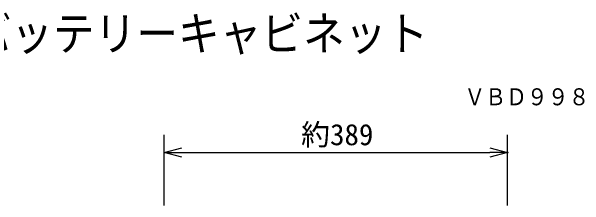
# Model space of a CAD drawing. Units: millimetres, scale not verified. Extents: x -63 to 63, y -57 to 57.
# Drawn here: x -2.4 to 62.5, y 35.4 to 57.3 of the extents above; entities that cross this region are included whole.
import ezdxf
from ezdxf.enums import TextEntityAlignment as Align

# ---------------------------------------------------------------- set-up
doc = ezdxf.new("R2010")
doc.units = ezdxf.units.MM
doc.header["$LTSCALE"] = 0.190236
doc.header["$PDMODE"] = 32
doc.header["$PDSIZE"] = 0.0951
for name, color, linetype in [('0-0_MOJI1', 2, 'Continuous'), ('0-1_TOUROKU', 1, 'Continuous'), ('0-3_WAKU', 3, 'Continuous'), ('0-4_Defpoints', 7, 'Continuous')]:
    doc.layers.add(name, color=color, linetype=linetype)
doc.styles.add('ＭＳ ゴシック', font='')
doc.styles.get('ＭＳ ゴシック').set_extended_font_data('MS Gothic')

# ---------------------------------------------------------------- blocks, each defined once
blk = doc.blocks.new('_OPEN30')
at = {"layer": '0-4_Defpoints'}
blk.add_line((0, 0), (-1, 0), dxfattribs=at)
blk.add_lwpolyline([(-1, 0.26795), (0, 0), (-1, -0.26795)], dxfattribs=at)

msp = doc.modelspace()

# ---------------------------------------------------------------- linework, layer by layer
at = {"layer": '0-3_WAKU'}
for p, q in [((14.9094, 35.3533), (14.9094, 43.3533)), ((53.8095, 35.3533), (53.8095, 43.3533)), ((16.9094, 41.3533), (51.8095, 41.3533))]:
    msp.add_line(p, q, dxfattribs=at)
at = {"layer": '0-4_Defpoints'}
msp.add_point((53.8095, 41.3533), dxfattribs=at)

# ---------------------------------------------------------------- block references
at = {"layer": '0-3_WAKU', "xscale": 2, "yscale": 2, "rotation": 180}
msp.add_blockref('_OPEN30', (14.9094, 41.3533), dxfattribs=at)
at = {"layer": '0-3_WAKU', "xscale": 2, "yscale": 2}
msp.add_blockref('_OPEN30', (53.8095, 41.3533), dxfattribs=at)

# ---------------------------------------------------------------- texts
at = {"layer": '0-0_MOJI1', "style": 'ＭＳ ゴシック', "width": 0.9}
msp.add_text('大型機種増設バッテリーキャビネット', height=3.848, dxfattribs=at).set_placement((-35.5001, 51.7599), align=Align.BOTTOM_LEFT)
at = {"layer": '0-1_TOUROKU', "style": 'ＭＳ ゴシック', "width": 0.9}
msp.add_text('ＶＢＤ９９８', height=1.925, dxfattribs=at).set_placement((48.9, 46.13), align=Align.BOTTOM_LEFT)
at = {"layer": '0-3_WAKU', "style": 'ＭＳ ゴシック'}
msp.add_text('約389', height=2.406, dxfattribs=at).set_placement((30.406, 41.4629), align=Align.BOTTOM_LEFT)

doc.saveas('drawing.dxf')
